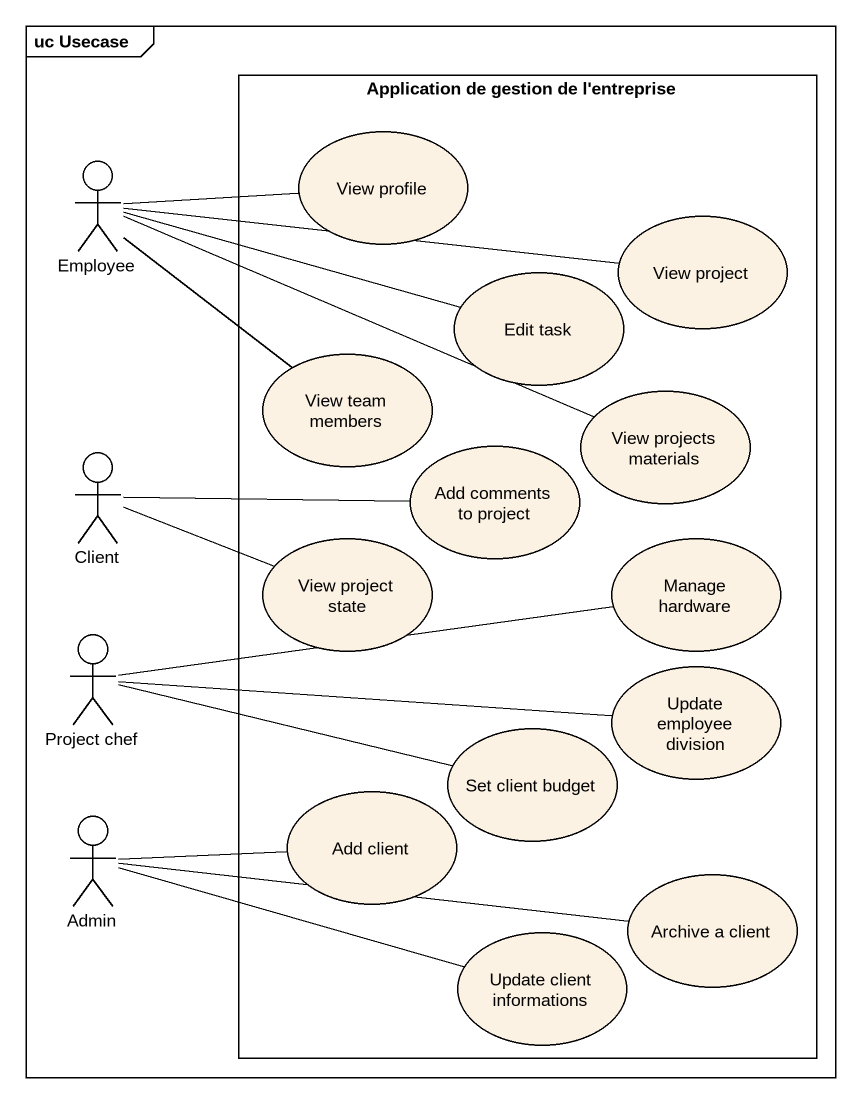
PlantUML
@startuml
mainframe uc Usecase
rectangle "Application de gestion de l'entreprise" as Application_de_gestion_de_l {
  usecase "View profile" as View_profile
  usecase "View project" as View_project
  usecase "Edit task" as Edit_task
  usecase "View team members" as View_team_members
  usecase "View projects materials" as View_projects_materials
  usecase "Add comments to project" as Add_comments_to_project
  usecase "View project state" as View_project_state
  usecase "Manage hardware" as Manage_hardware
  usecase "Update employee division" as Update_employee_division
  usecase "Set client budget" as Set_client_budget
  usecase "Add client" as Add_client
  usecase "Archive a client" as Archive_a_client
  usecase "Update client informations" as Update_client_informations
}
actor Employee
actor Client
actor "Project chef" as Project_chef
actor Admin
Employee -right- View_profile
Employee -right- View_project
Employee -right- Edit_task
Employee -right- View_projects_materials
View_team_members -up- Employee
Client -right- Add_comments_to_project
Client -right- View_project_state
Project_chef -right- Manage_hardware
Project_chef -right- Update_employee_division
Project_chef -right- Set_client_budget
Admin -right- Add_client
Admin -right- Archive_a_client
Admin -right- Update_client_informations
@enduml
